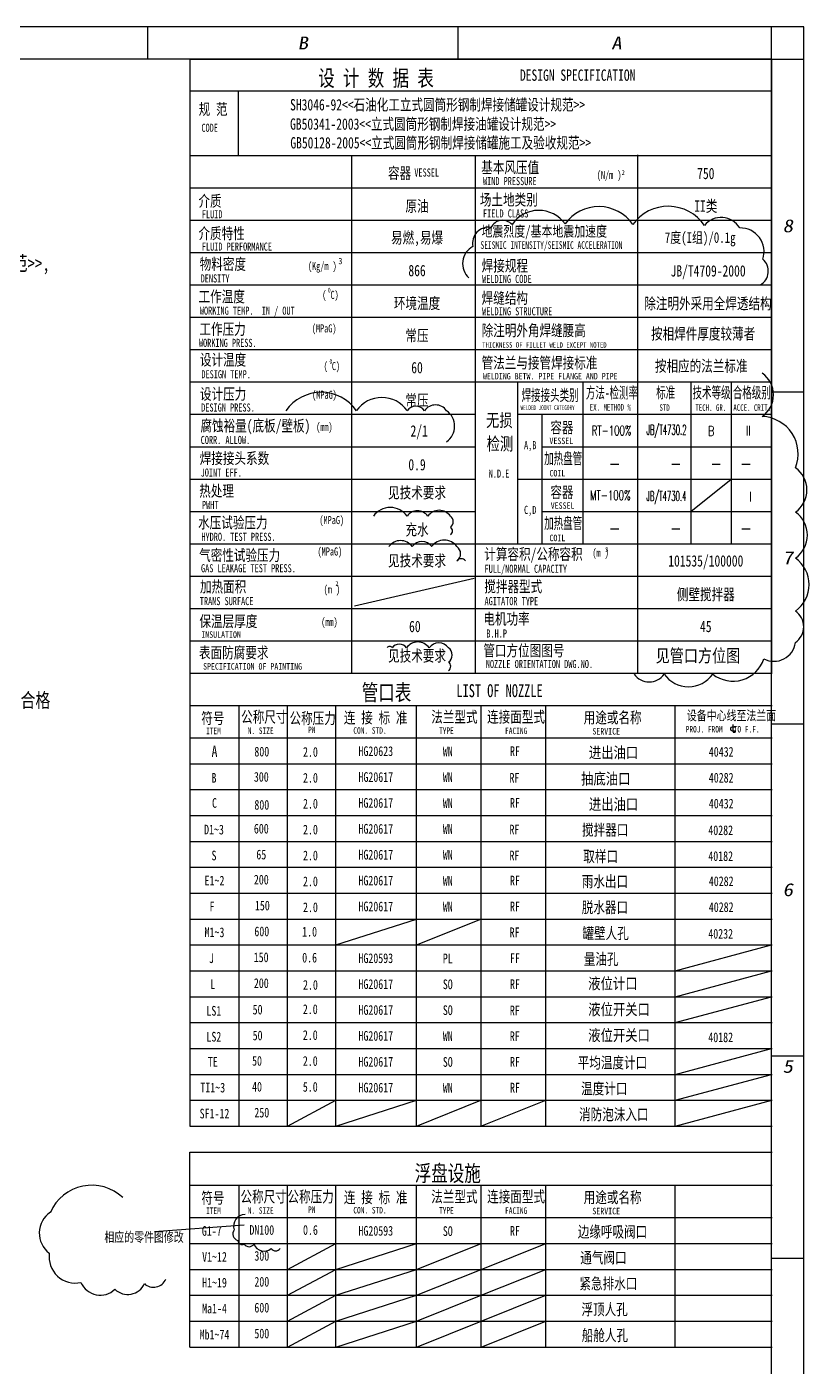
# Model space of a CAD drawing. Header units: inches. Extents: x 8 to 1207, y 9 to 860.
# Drawn here: x 961.3 to 1203.3, y 441 to 855.3 of the extents above; entities that cross this region are included whole.
import ezdxf
from ezdxf.enums import TextEntityAlignment as Align

# ---------------------------------------------------------------- set-up
doc = ezdxf.new("R2010")
doc.units = ezdxf.units.IN
doc.header["$MEASUREMENT"] = 0
doc.linetypes.add('LICENT1', pattern=[0.59, 0.5, -0.03, 0.03, -0.03])
for name, color, linetype in [('1', 2, 'Continuous'), ('2', 1, 'Continuous'), ('3', 3, 'LICENT1'), ('L2008-A', 1, 'Continuous')]:
    doc.layers.add(name, color=color, linetype=linetype)
doc.styles.add('HZ', font='NSimSun.ttf', dxfattribs={"width": 0.75})
doc.styles.add('SIMPLEX', font='simplex.shx', dxfattribs={"width": 0.75, "bigfont": 'SBTXT.shx'})

msp = doc.modelspace()

# ---------------------------------------------------------------- linework, layer by layer
at = {"layer": '1'}
for p, q in [((1026.71, 835.49), (1026.71, 815.49)), ((1011.71, 815.49), (1191.71, 815.49)), ((1061.71, 815.49), (1061.71, 655.49)), ((1099.98, 815.49), (1099.98, 655.49)), ((1150.24, 815.64), (1150.24, 655.64)), ((1011.71, 805.49), (1191.71, 805.49)), ((1011.71, 795.49), (1191.71, 795.49)), ((1011.71, 785.49), (1191.71, 785.49)), ((1011.71, 775.49), (1191.71, 775.49)), ((1011.71, 765.49), (1191.71, 765.49)), ((1011.71, 755.49), (1191.71, 755.49)), ((1011.71, 745.49), (1191.71, 745.49)), ((1113.1, 745.49), (1113.1, 695.49)), ((1133.27, 745.49), (1133.27, 695.49)), ((1166.71, 745.49), (1166.71, 695.49)), ((1179.21, 745.49), (1179.21, 695.49)), ((1011.71, 735.49), (1099.98, 735.49)), ((1113.1, 735.49), (1191.71, 735.49)), ((1120.6, 735.49), (1120.6, 715.49)), ((1011.71, 725.49), (1099.98, 725.49)), ((1120.6, 725.49), (1191.71, 725.49)), ((1141.91, 720.05), (1144.45, 720.05)), ((1160.78, 720.05), (1163.31, 720.05)), ((1173.28, 720.05), (1175.81, 720.05)), ((1182.53, 720.05), (1185.06, 720.05)), ((1011.71, 715.49), (1099.98, 715.49)), ((1113.1, 715.49), (1191.71, 715.49)), ((1120.6, 715.49), (1120.6, 695.49)), ((1011.71, 705.49), (1099.98, 705.49)), ((1011.71, 705.49), (1099.98, 705.49)), ((1120.6, 705.49), (1191.71, 705.49)), ((1124.21, 705.49), (1191.71, 705.49)), ((1141.91, 700.05), (1144.45, 700.05)), ((1160.78, 700.05), (1163.31, 700.05)), ((1182.53, 700.05), (1185.06, 700.05)), ((1011.71, 695.49), (1191.71, 695.49)), ((1011.71, 685.49), (1191.71, 685.49)), ((1011.71, 675.49), (1191.71, 675.49)), ((1011.71, 665.49), (1191.71, 665.49)), ((1178.95, 638.34), (1178.95, 638.21)), ((1180.39, 638.84), (1179.45, 638.84)), ((1179.78, 637.41), (1179.85, 639.66)), ((1179.45, 637.71), (1180.42, 637.71)), ((1179.98, 637.21), (1180.43, 637.21)), ((1011.71, 627.49), (1191.9, 627.49)), ((1011.71, 619.49), (1191.9, 619.49)), ((1011.97, 619.49), (1191.87, 619.49)), ((1011.71, 611.49), (1191.87, 611.49)), ((1011.71, 603.49), (1191.87, 603.49)), ((1011.71, 595.49), (1191.87, 595.49)), ((1011.71, 587.49), (1191.87, 587.49)), ((1011.71, 579.49), (1191.87, 579.49)), ((1011.71, 571.49), (1191.87, 571.49)), ((1011.71, 563.49), (1191.87, 563.49)), ((1011.71, 555.49), (1191.87, 555.49)), ((1011.71, 547.49), (1191.87, 547.49)), ((1011.71, 539.49), (1191.87, 539.49)), ((1011.71, 531.49), (1191.87, 531.49)), ((1011.71, 523.49), (1191.87, 523.49)), ((1011.71, 515.49), (1191.87, 515.49)), ((1011.71, 507.49), (1191.87, 507.49)), ((1011.71, 507.49), (1191.87, 507.49)), ((1011.71, 507.49), (1191.87, 507.49)), ((1011.71, 507.49), (1191.87, 507.49)), ((1011.71, 497.21), (1191.87, 497.21)), ((1026.9, 497.21), (1026.9, 447.21)), ((1041.9, 447.21), (1041.9, 497.21)), ((1011.71, 479.21), (1191.87, 479.21)), ((1041.9, 471.21), (1056.9, 479.21)), ((1056.9, 471.21), (1081.9, 479.21)), ((1081.9, 471.21), (1101.9, 479.21)), ((1101.9, 471.21), (1121.9, 479.21)), ((1011.71, 471.21), (1191.87, 471.21)), ((1041.9, 463.21), (1056.9, 471.21)), ((1056.9, 463.21), (1081.9, 471.21)), ((1081.9, 463.21), (1101.9, 471.21)), ((1101.9, 463.21), (1121.9, 471.21)), ((1011.71, 463.21), (1191.87, 463.21)), ((1041.9, 455.21), (1056.9, 463.21)), ((1056.9, 455.21), (1081.9, 463.21)), ((1081.9, 455.21), (1101.9, 463.21)), ((1101.9, 455.21), (1121.9, 463.21)), ((1011.71, 455.21), (1191.87, 455.21)), ((1041.9, 447.21), (1056.9, 455.21)), ((1056.9, 447.21), (1081.9, 455.21)), ((1081.9, 447.21), (1101.9, 455.21)), ((1101.9, 447.21), (1121.9, 455.21)), ((1011.71, 447.21), (1191.87, 447.21))]:
    msp.add_line(p, q, dxfattribs=at)
at = {"layer": '1', "color": 6, "linetype": 'Continuous'}
for p, q in [((1166.71, 705.49), (1179.21, 715.49)), ((1062.69, 676.28), (1099.68, 684.89)), ((1000.83, 482.9), (1028.5, 485))]:
    msp.add_line(p, q, dxfattribs=at)
at = {"layer": '1', "linetype": 'Continuous'}
for p, q in [((1056.9, 571.49), (1081.9, 579.49)), ((1081.9, 571.49), (1101.79, 579.49)), ((1161.9, 563.49), (1191.71, 571.49)), ((1161.9, 555.49), (1191.71, 563.49)), ((1161.9, 547.49), (1191.71, 555.49)), ((1161.9, 531.49), (1191.71, 539.49)), ((1161.9, 523.49), (1191.71, 531.49)), ((1041.9, 515.49), (1056.9, 523.49)), ((1056.9, 515.49), (1081.9, 523.49)), ((1081.9, 515.49), (1101.79, 523.49)), ((1101.79, 515.49), (1121.9, 523.49)), ((1161.9, 515.49), (1191.72, 523.49)), ((1011.71, 447.21), (1011.71, 507.49))]:
    msp.add_line(p, q, dxfattribs=at)
at = {"layer": '1', "color": 6, "linetype": 'Continuous'}
for centre, radius, start, end in [((1138.23, 786.91), 12.79, 34.5851, 144.5851), ((1159.73, 786.26), 13.53, 34.2159, 144.2159), ((1108.47, 791.43), 4.02, 42.9365, 152.9365), ((1119.67, 788.51), 10.01, 35.5301, 145.5301), ((1176.11, 789.66), 6.69, 31.0309, 141.0309), ((1104.15, 788.34), 4.98, 81.482, 191.482), ((1182.01, 785.76), 7.35, 341.3169, 91.3169), ((1102.07, 782.07), 5.97, 117.8685, 227.8685), ((1185.84, 779.73), 4.84, 299.5028, 49.5028), ((1184.08, 741.51), 8.2, 305, 55), ((1052.39, 728.97), 13.33, 35, 145), ((1071.12, 731.15), 9.54, 35, 145), ((1081.64, 734.72), 3.3, 35, 145), ((1087.75, 734.23), 4.16, 35, 145), ((1087.79, 731.81), 5.86, 305, 55), ((1188.39, 723.28), 11.52, 338.0473, 88.0473), ((1194.27, 712.12), 8.37, 305, 55), ((1073.72, 700.35), 6.36, 35, 145), ((1082.14, 701.76), 3.91, 35, 145), ((1088.85, 701.55), 4.28, 35, 145), ((1194.09, 698.15), 8.69, 305, 55), ((1091.16, 702.3), 2.08, 305, 55), ((1091.51, 699.4), 1.47, 305, 55), ((1076.93, 692.07), 4.4, 35, 145), ((1083.54, 692.49), 3.67, 35, 145), ((1090.45, 691.86), 4.77, 35, 145), ((1092.81, 692.4), 2.69, 305, 55), ((1095.66, 689.28), 1.59, 35, 145), ((1193.35, 682.86), 9.97, 305, 55), ((1195.66, 669.82), 5.95, 305, 55), ((1073.54, 662.74), 0.978, 35, 145), ((1076.54, 661.76), 2.69, 35, 145), ((1082.25, 660.85), 4.28, 35, 145), ((1088.76, 661.2), 3.67, 35, 145), ((1090.22, 661.1), 2.69, 305, 55), ((1192.44, 665.85), 6.7, 242.1603, 352.1603), ((1090.86, 657.6), 1.59, 305, 55), ((1179.74, 663.1), 10.09, 231.6852, 341.6852), ((1153.83, 658.42), 5.64, 215, 325), ((1165.96, 660.45), 9.18, 215, 325), ((981.41, 483.27), 13.96, 46.472, 156.472), ((972.85, 482.43), 7.69, 123.4074, 233.4074), ((1028.81, 484.67), 3.53, 89.7582, 199.7582), ((1027.21, 482.2), 2.15, 143.4503, 253.4503), ((1027.96, 480.27), 1.37, 185.2772, 295.2772), ((1030.08, 480.1), 1.87, 215, 325), ((1034.74, 480.18), 3.34, 200.269, 310.269), ((1038.29, 478.61), 1.7, 215, 325), ((976.35, 475.14), 8.16, 172.1466, 282.1466), ((1000.52, 469.83), 4.15, 226.8783, 336.8783), ((984.06, 469.78), 6.54, 203.6999, 313.6999), ((992.52, 469.12), 5.66, 225.876, 335.876)]:
    msp.add_arc(centre, radius, start, end, dxfattribs=at)
at = {"layer": '1'}
for centre, radius, start, end in [((1179.45, 638.34), 0.5, 90, 180), ((1179.45, 638.21), 0.5, 180, 270), ((1179.98, 637.41), 0.2, 180, 270)]:
    msp.add_arc(centre, radius, start, end, dxfattribs=at)
at = {"layer": '2'}
for p, q in [((1011.71, 845.26), (1011.71, 655.49)), ((1011.71, 835.49), (1191.71, 835.49)), ((1011.71, 655.49), (1191.9, 655.49)), ((1011.71, 655.49), (1191.71, 655.49)), ((1011.71, 655.49), (1011.71, 563.49)), ((1011.71, 645.49), (1191.9, 645.49)), ((1011.71, 595.51), (1011.71, 515.49))]:
    msp.add_line(p, q, dxfattribs=at)
at = {"layer": '2', "color": 2}
for p, q in [((1026.9, 645.49), (1026.9, 515.49)), ((1041.9, 515.49), (1041.9, 645.49)), ((1056.9, 515.49), (1056.9, 645.49)), ((1081.9, 515.49), (1081.9, 645.49)), ((1101.9, 515.49), (1101.9, 645.49)), ((1121.9, 515.49), (1121.9, 645.49)), ((1161.9, 515.49), (1161.9, 645.49)), ((1011.71, 635.49), (1191.9, 635.49)), ((1056.9, 447.21), (1056.9, 497.21)), ((1081.9, 447.21), (1081.9, 497.21)), ((1101.9, 447.21), (1101.9, 497.21)), ((1121.9, 447.21), (1121.9, 497.21)), ((1161.9, 447.21), (1161.9, 497.21)), ((1011.71, 487.21), (1191.9, 487.21))]:
    msp.add_line(p, q, dxfattribs=at)
at = {"layer": '3'}
msp.add_line((1191.71, 737.92), (1191.71, 737.92), dxfattribs=at)
at = {"layer": 'L2008-A', "color": 7, "linetype": 'Continuous'}
for p, q in [((1201.71, 855.26), (12.71, 855.26)), ((998.71, 845.26), (998.71, 855.26)), ((1094.71, 845.26), (1094.71, 855.26)), ((1191.71, 845.26), (1191.71, 855.26)), ((1201.71, 14.26), (1201.71, 855.26)), ((1191.71, 845.26), (37.71, 845.26)), ((1011.71, 845.26), (1191.72, 845.26)), ((1191.71, 845.26), (1191.71, 655.49)), ((1191.71, 845.26), (1191.71, 655.49)), ((1191.71, 24.26), (1191.71, 845.26)), ((1191.71, 845.26), (1201.71, 845.26)), ((1191.71, 742.46), (1201.71, 742.46)), ((1191.72, 682.99), (1191.72, 682.99)), ((1191.72, 682.99), (1191.72, 682.99)), ((1191.71, 652.59), (1191.71, 652.59)), ((1191.71, 652.59), (1191.71, 652.59)), ((1191.71, 639.86), (1201.71, 639.86)), ((1191.71, 595.25), (1191.71, 595.25)), ((1191.71, 537.26), (1201.71, 537.26)), ((1191.71, 474.66), (1201.71, 474.66))]:
    msp.add_line(p, q, dxfattribs=at)

# ---------------------------------------------------------------- texts
at = {"layer": '1', "style": 'HZ'}
for s, height, width, p in [('SH3046-92<<\\M+5CAAF\\M+5D3CD\\M+5BBAF\\M+5B9A4\\M+5C1A2\\M+5CABD\\M+5D4B2\\M+5CDB2\\M+5D0CE\\M+5B8D6\\M+5D6C6\\M+5BAB8\\M+5BDD3\\M+5B4A2\\M+5B9DE\\M+5C9E8\\M+5BCC6\\M+5B9E6\\M+5B7B6>>', 3.5, 0.75, (1042.75, 829.42)), ('\\M+5B9E6 \\M+5B7B6', 3.5, 0.75, (1014.48, 828.06)), ('CODE', 2.5, 0.75, (1015.33, 822.8)), ('GB50341-2003<<\\M+5C1A2\\M+5CABD\\M+5D4B2\\M+5CDB2\\M+5D0CE\\M+5B8D6\\M+5D6C6\\M+5BAB8\\M+5BDD3\\M+5D3CD\\M+5B9DE\\M+5C9E8\\M+5BCC6\\M+5B9E6\\M+5B7B6>>', 3.5, 0.75, (1042.75, 823.46)), ('GB50128-2005<<\\M+5C1A2\\M+5CABD\\M+5D4B2\\M+5CDB2\\M+5D0CE\\M+5B8D6\\M+5D6C6\\M+5BAB8\\M+5BDD3\\M+5B4A2\\M+5B9DE\\M+5CAA9\\M+5B9A4\\M+5BCB0\\M+5D1E9\\M+5CAD5\\M+5B9E6\\M+5B7B6>>', 3.5, 0.75, (1042.83, 817.67)), ('\\M+5C8DD\\M+5C6F7', 3.5, 0.75, (1073.01, 808.29)), ('\\M+5BBF9\\M+5B1BE\\M+5B7E7\\M+5D1B9\\M+5D6B5', 3.5, 0.75, (1101.87, 810.06)), ('VESSEL', 2.5, 0.75, (1081.18, 808.98)), ('WIND PRESSURE', 2.5, 0.75, (1102.42, 806.33)), ('(N/m )', 2.5, 0.75, (1137.62, 808.22)), ('2', 1.5, 0.75, (1145.36, 809.49)), ('\\M+5BDE9\\M+5D6CA', 3.5, 0.75, (1014.4, 799.67)), (' \\M+5B3A1\\M+5CDC1\\M+5B5D8\\M+5C0E0\\M+5B1F0', 3.5, 0.75, (1099.67, 800.06)), ('FLUID', 2.5, 0.75, (1015.46, 796.08)), ('FIELD CLASS', 2.5, 0.75, (1102.42, 796.33)), ('\\M+5BDE9\\M+5D6CA\\M+5CCD8\\M+5D0D4', 3.5, 0.75, (1014.4, 789.67)), ('\\M+5B5D8\\M+5D5F0\\M+5C1D2\\M+5B6C8/\\M+5BBF9\\M+5B1BE\\M+5B5D8\\M+5D5F0\\M+5BCD3\\M+5CBD9\\M+5B6C8', 3.3, 0.75, (1101.96, 790.42)), ('FLUID PERFORMANCE', 2.5, 0.75, (1015.46, 786.08)), ('SEISMIC INTENSITY/SEISMIC ACCELERATION', 2.3571, 0.6, (1101.64, 786.63)), ('\\M+5CEEF\\M+5C1CF\\M+5C3DC\\M+5B6C8', 3.5, 0.75, (1014.8, 780.17)), ('3', 2, 0.75, (1057.7, 781.87)), ('\\M+5BAB8\\M+5BDD3\\M+5B9E6\\M+5B3CC', 3.5, 0.75, (1102, 779.67)), ('(Kg/m )', 2.5, 0.75, (1048.26, 780.08)), ('DENSITY', 2.5, 0.75, (1015.09, 776.24)), ('WELDING CODE', 2.5, 0.75, (1102.16, 776.08)), ('\\M+5B9A4\\M+5D7F7\\M+5CEC2\\M+5B6C8', 3.5, 0.75, (1014.44, 770.12)), ('( C)', 2.5, 0.75, (1052.69, 771.16)), ('0', 1.5, 0.75, (1054.4, 773.13)), ('\\M+5BAB8\\M+5B7EC\\M+5BDE1\\M+5B9B9', 3.5, 0.75, (1102, 769.67)), ('WORKING TEMP.  IN / OUT', 2.5, 0.75, (1014.85, 766.27)), ('WELDING STRUCTURE', 2.5, 0.75, (1102.16, 766.08)), ('\\M+5B9A4\\M+5D7F7\\M+5D1B9\\M+5C1A6', 3.5, 0.75, (1014.71, 760.08)), ('(MPaG)', 2.5, 0.75, (1049.47, 760.81)), ('\\M+5B3FD\\M+5D7A2\\M+5C3F7\\M+5CDE2\\M+5BDC7\\M+5BAB8\\M+5B7EC\\M+5D1FC\\M+5B8DF', 3.5, 0.75, (1102, 759.67)), ('WORKING PRESS.', 2.5, 0.75, (1014.56, 756.33)), ('\\M+5C9E8\\M+5BCC6\\M+5CEC2\\M+5B6C8', 3.5, 0.75, (1014.85, 750.6)), ('THICKNESS OF FILLET WELD EXCEPT NOTED', 1.7, 0.75, (1102.16, 756.08)), ('( C)', 2.5, 0.75, (1053.12, 749.16)), ('0', 1.5, 0.75, (1054.92, 751.1)), ('\\M+5B9DC\\M+5B7A8\\M+5C0BC\\M+5D3EB\\M+5BDD3\\M+5B9DC\\M+5BAB8\\M+5BDD3\\M+5B1EA\\M+5D7BC', 3.5, 0.75, (1102, 749.67)), ('DESIGN TEMP.', 2.5, 0.75, (1015.31, 746.63)), ('WELDING BETW. PIPE FLANGE AND PIPE', 2, 0.75, (1102.41, 746.28)), ('\\M+5C9E8\\M+5BCC6\\M+5D1B9\\M+5C1A6', 3.5, 0.75, (1014.88, 740.03)), ('(MPaG)', 2.5, 0.75, (1049.55, 740.29)), ('\\M+5BAB8\\M+5BDD3\\M+5BDD3\\M+5CDB7\\M+5C0E0\\M+5B1F0', 3.5, 0.6, (1114.36, 739.67)), ('\\M+5B7BD\\M+5B7A8-\\M+5BCEC\\M+5B2E2\\M+5C2CA', 3.5, 0.6, (1134.24, 740.43)), ('\\M+5B1EA\\M+5D7BC', 3.5, 0.6, (1155.98, 740.48)), ('\\M+5BCBC\\M+5CAF5\\M+5B5C8\\M+5BCB6', 3.5, 0.6, (1167.23, 740.48)), ('\\M+5BACF\\M+5B8F1\\M+5BCB6\\M+5B1F0', 3.5, 0.6, (1179.68, 740.48)), ('DESIGN PRESS.', 2.5, 0.75, (1015.26, 736.34)), ('WELDED JOINT CATEGORY', 1.5, 0.65, (1114.05, 736.81)), ('EX. METHOD %', 2, 0.65, (1135.44, 736.66)), ('STD', 2, 0.65, (1157.01, 736.57)), ('TECH. GR.', 2, 0.65, (1168.11, 736.57)), ('ACCE. CRIT.', 2, 0.65, (1179.85, 736.57)), ('\\M+5B8AF\\M+5CAB4\\M+5D4A3\\M+5C1BF(\\M+5B5D7\\M+5B0E5/\\M+5B1DA\\M+5B0E5)', 3.5, 0.75, (1015.02, 730.22)), ('\\M+5CEDE\\M+5CBF0', 4, 0.75, (1103.38, 731.64)), ('\\M+5C8DD\\M+5C6F7', 3.5, 0.75, (1123.26, 729.67)), ('(mm)', 2.5, 0.75, (1050.81, 730.35)), ('CORR. ALLOW.', 2.5, 0.75, (1015.1, 726.31)), ('\\M+5BCEC\\M+5B2E2', 4, 0.75, (1103.57, 724.38)), ('A,B', 2.5, 0.75, (1115.11, 724.7)), ('VESSEL ', 2, 0.75, (1122.98, 726.28)), ('\\M+5BAB8\\M+5BDD3\\M+5BDD3\\M+5CDB7\\M+5CFB5\\M+5CAFD', 3.5, 0.75, (1014.8, 720.17)), ('\\M+5BCD3\\M+5C8C8\\M+5C5CC\\M+5B9DC', 3.5, 0.6, (1121.34, 720.1)), ('JOINT EFF.', 2.5, 0.75, (1015.09, 716.24)), ('N.D.E', 2.5, 0.75, (1104.19, 715.91)), ('COIL', 2, 0.75, (1122.98, 716.28)), ('\\M+5C8C8\\M+5B4A6\\M+5C0ED', 3.5, 0.75, (1014.65, 710.08)), ('\\M+5C8DD\\M+5C6F7', 3.5, 0.75, (1123.26, 709.67)), ('PWHT', 2.5, 0.75, (1015.49, 706.25)), ('\\M+5CBAE\\M+5D1B9\\M+5CAD4\\M+5D1E9\\M+5D1B9\\M+5C1A6', 3.5, 0.75, (1014.3, 700.26)), ('(MPaG)', 2.5, 0.75, (1051.8, 701.56)), ('C,D', 2.5, 0.75, (1115.11, 704.7)), ('VESSEL ', 2, 0.75, (1123.37, 706.28)), ('\\M+5BCD3\\M+5C8C8\\M+5C5CC\\M+5B9DC', 3.5, 0.6, (1121.34, 700.1)), ('HYDRO. TEST PRESS. ', 2.5, 0.75, (1015.32, 696.38)), ('COIL', 2, 0.75, (1122.98, 696.28)), ('\\M+5C6F8\\M+5C3DC\\M+5D0D4\\M+5CAD4\\M+5D1E9\\M+5D1B9\\M+5C1A6', 3.5, 0.75, (1014.62, 690.19)), ('(MPaG)', 2.5, 0.75, (1051.24, 691.85)), ('\\M+5BCC6\\M+5CBE3\\M+5C8DD\\M+5BBFD/\\M+5B9AB\\M+5B3C6\\M+5C8DD\\M+5BBFD', 3.5, 0.75, (1102.82, 690.53)), ('(m )', 2.5, 0.75, (1136.25, 691.45)), ('3', 1.5, 0.75, (1140.27, 692.97)), ('GAS LEAKAGE TEST PRESS.', 2.5, 0.75, (1015.2, 686.67)), ('FULL/NORMAL CAPACITY', 2.5, 0.75, (1102.9, 686.5)), ('\\M+5BCD3\\M+5C8C8\\M+5C3E6\\M+5BBFD', 3.5, 0.75, (1014.87, 680.46)), ('2', 1.5, 0.75, (1056.8, 682.44)), ('\\M+5BDC1\\M+5B0E8\\M+5C6F7\\M+5D0CD\\M+5CABD ', 3.5, 0.75, (1102.82, 680.53)), ('(m )', 2.5, 0.75, (1053.13, 680.12)), ('TRANS SURFACE', 2.5, 0.75, (1014.83, 676.52)), ('AGITATOR TYPE', 2.5, 0.75, (1102.9, 676.5)), ('\\M+5B1A3\\M+5CEC2\\M+5B2E3\\M+5BAF1\\M+5B6C8', 3.5, 0.75, (1014.72, 669.78)), ('(mm)', 2.5, 0.75, (1052.38, 670.08)), ('\\M+5B5E7\\M+5BBFA\\M+5B9A6\\M+5C2CA', 3.5, 0.75, (1102.54, 670.53)), ('INSULATION', 2, 0.75, (1015.29, 666.41)), ('B.H.P', 2.5, 0.75, (1103.46, 666.5)), ('\\M+5B1ED\\M+5C3E6\\M+5B7C0\\M+5B8AF\\M+5D2AA\\M+5C7F3', 3.5, 0.75, (1014.58, 660.1)), ('\\M+5B9DC\\M+5BFDA\\M+5B7BD\\M+5CEBB\\M+5CDBC\\M+5CDBC\\M+5BAC5', 3.5, 0.75, (1102.53, 660.73)), ('\\M+5BCFB\\M+5B9DC\\M+5BFDA\\M+5B7BD\\M+5CEBB\\M+5CDBC', 4, 0.8, (1155.81, 658.89)), ('NOZZLE ORIENTATION DWG.NO.', 2.5, 0.75, (1103.3, 657.07)), ('SPECIFICATION OF PAINTING', 2, 0.75, (1015.84, 656.58)), ('\\M+5B7FB\\M+5BAC5', 3.5, 0.75, (1015.29, 639.82)), ('\\M+5B9AB\\M+5B3C6\\M+5B3DF\\M+5B4E7', 3.5, 0.75, (1027.61, 640.23)), ('\\M+5B9AB\\M+5B3C6\\M+5D1B9\\M+5C1A6', 3.5, 0.75, (1042.58, 639.8)), ('\\M+5C1AC \\M+5BDD3 \\M+5B1EA \\M+5D7BC', 3.5, 0.75, (1059.38, 639.99)), ('\\M+5B7A8\\M+5C0BC\\M+5D0CD\\M+5CABD', 3.5, 0.75, (1086.42, 640.23)), ('\\M+5C1AC\\M+5BDD3\\M+5C3E6\\M+5D0CD\\M+5CABD', 3.5, 0.75, (1103.69, 640.24)), ('\\M+5D3C3\\M+5CDBE\\M+5BBF2\\M+5C3FB\\M+5B3C6', 3.5, 0.75, (1133.57, 640.01)), ('\\M+5C9E8\\M+5B1B8\\M+5D6D0\\M+5D0C4\\M+5CFDF\\M+5D6C1\\M+5B7A8\\M+5C0BC\\M+5C3E6', 3, 0.75, (1165.47, 640.91)), ('ITEM', 2, 0.7, (1016.77, 636.63)), ('N. SIZE', 2, 0.7, (1029.65, 636.7)), ('PN', 2, 0.7, (1048.33, 636.96)), (' CON. STD.', 2, 0.7, (1061.18, 636.77)), ('TYPE', 2, 0.7, (1088.83, 636.72)), ('FACING', 2, 0.7, (1109.25, 636.67)), ('SERVICE', 2, 0.75, (1136.25, 636.52)), ('PROJ. FROM   TO F.F.', 2, 0.7, (1165.12, 637.15)), ('\\M+5BDF8\\M+5B3F6\\M+5D3CD\\M+5BFDA', 3.5, 0.8, (1135.17, 629.2)), ('\\M+5BDF8\\M+5B3F6\\M+5D3CD\\M+5BFDA', 3.5, 0.8, (1135.17, 613.2)), ('\\M+5D2BA\\M+5CEBB\\M+5BCC6\\M+5BFDA', 3.5, 0.8, (1134.97, 557.82)), ('LS1', 3, 0.75, (1016.88, 549.63)), ('\\M+5D2BA\\M+5CEBB\\M+5BFAA\\M+5B9D8\\M+5BFDA', 3.5, 0.8, (1134.97, 549.82)), ('LS2', 3, 0.75, (1016.88, 541.62)), ('\\M+5D2BA\\M+5CEBB\\M+5BFAA\\M+5B9D8\\M+5BFDA', 3.5, 0.8, (1134.97, 541.82)), ('\\M+5B7FB\\M+5BAC5', 3.5, 0.75, (1015.29, 491.54)), ('\\M+5B9AB\\M+5B3C6\\M+5B3DF\\M+5B4E7', 3.5, 0.75, (1027.4, 491.95)), ('\\M+5B9AB\\M+5B3C6\\M+5D1B9\\M+5C1A6', 3.5, 0.75, (1041.94, 491.95)), ('\\M+5C1AC \\M+5BDD3 \\M+5B1EA \\M+5D7BC', 3.5, 0.75, (1059.38, 491.71)), ('\\M+5B7A8\\M+5C0BC\\M+5D0CD\\M+5CABD', 3.5, 0.75, (1086.42, 491.95)), ('\\M+5C1AC\\M+5BDD3\\M+5C3E6\\M+5D0CD\\M+5CABD', 3.5, 0.75, (1103.7, 491.96)), ('\\M+5D3C3\\M+5CDBE\\M+5BBF2\\M+5C3FB\\M+5B3C6', 3.5, 0.75, (1133.57, 491.73)), ('ITEM', 2, 0.7, (1016.77, 488.35)), ('N. SIZE', 2, 0.7, (1029.65, 488.42)), ('PN', 2, 0.7, (1048.33, 488.68)), (' CON. STD.', 2, 0.7, (1061.18, 488.49)), ('TYPE', 2, 0.7, (1088.83, 488.45)), ('FACING', 2, 0.7, (1109.25, 488.39)), ('SERVICE', 2, 0.75, (1136.25, 488.24))]:
    msp.add_text(s, height=height, dxfattribs=dict(at, width=width)).set_placement(p)
at = {"layer": '1'}
for s, height, style, width, p in [('750', 3.5, 'HZ', 0.75, (1171.34, 809.9)), ('\\M+5D4AD\\M+5D3CD', 3.5, 'HZ', 0.75, (1082.02, 799.9)), ('II\\M+5C0E0', 3.5, 'HZ', 0.75, (1171.34, 799.9)), ('\\M+5D2D7\\M+5C8BC,\\M+5D2D7\\M+5B1AC', 3.5, 'HZ', 0.75, (1082.02, 789.9)), ('7\\M+5B6C8(I\\M+5D7E9)/0.1g', 3.3, 'HZ', 0.75, (1169.6, 789.83)), ('866', 3.5, 'HZ', 0.75, (1082.02, 779.9)), ('JB/T4709-2000', 3.5, 'HZ', 0.75, (1172.05, 779.54)), ('\\M+5BBB7\\M+5BEB3\\M+5CEC2\\M+5B6C8', 3.5, 'HZ', 0.75, (1082.02, 769.9)), ('\\M+5B3FD\\M+5D7A2\\M+5C3F7\\M+5CDE2\\M+5B2C9\\M+5D3C3\\M+5C8AB\\M+5BAB8\\M+5CDB8\\M+5BDE1\\M+5B9B9', 3.5, 'HZ', 0.75, (1172, 769.82)), ('\\M+5B0B4\\M+5CFE0\\M+5BAB8\\M+5BCFE\\M+5BAF1\\M+5B6C8\\M+5BDCF\\M+5B1A1\\M+5D5DF', 3.5, 'HZ', 0.75, (1170.51, 760.45)), ('\\M+5B3A3\\M+5D1B9', 3.5, 'HZ', 0.75, (1082.02, 759.9)), ('60', 3.5, 'HZ', 0.75, (1082.02, 749.9)), ('\\M+5B0B4\\M+5CFE0\\M+5D3A6\\M+5B5C4\\M+5B7A8\\M+5C0BC\\M+5B1EA\\M+5D7BC', 3.5, 'HZ', 0.75, (1169.93, 750.5)), ('\\M+5B3A3\\M+5D1B9', 3.5, 'HZ', 0.75, (1082.02, 739.9)), ('2/1', 3.5, 'HZ', 0.75, (1082.68, 730.07)), ('RT-100%', 3, 'SIMPLEX', 0.65, (1142.18, 730.48)), ('JB/T4730.2', 3, 'SIMPLEX', 0.52, (1159.2, 730.48)), ('B', 3, 'SIMPLEX', 0.75, (1172.99, 730.34)), ('II', 3, 'SIMPLEX', 0.75, (1184.5, 730.48)), ('0.9', 3.5, 'HZ', 0.75, (1082.02, 719.9)), ('\\M+5BCFB\\M+5BCBC\\M+5CAF5\\M+5D2AA\\M+5C7F3', 3.5, 'HZ', 0.75, (1082.02, 711.34)), ('MT-100%', 3, 'SIMPLEX', 0.65, (1141.79, 710.49)), ('JB/T4730.4', 3, 'SIMPLEX', 0.52, (1159.14, 710)), ('I', 3, 'SIMPLEX', 0.75, (1185.18, 710)), ('\\M+5B3E4\\M+5CBAE', 3.5, 'HZ', 0.75, (1082.02, 699.9)), ('\\M+5BCFB\\M+5BCBC\\M+5CAF5\\M+5D2AA\\M+5C7F3', 3.5, 'HZ', 0.75, (1082.02, 690.33)), ('101535/100000', 3.5, 'HZ', 0.75, (1171.34, 689.9)), ('\\M+5B2E0\\M+5B1DA\\M+5BDC1\\M+5B0E8\\M+5C6F7', 3.5, 'HZ', 0.75, (1171.34, 679.9)), ('60', 3.5, 'HZ', 0.75, (1081.34, 669.9)), ('45', 3.5, 'HZ', 0.75, (1171.34, 669.9)), ('\\M+5BCFB\\M+5BCBC\\M+5CAF5\\M+5D2AA\\M+5C7F3', 3.5, 'HZ', 0.75, (1082.02, 660.92)), ('A', 3.5, 'HZ', 0.75, (1019.37, 631.37)), ('800', 3, 'HZ', 0.75, (1034, 631.22)), ('2.0', 3, 'HZ', 0.75, (1049.05, 631.12)), ('HG20623', 3, 'HZ', 0.75, (1069.26, 631.39)), ('WN', 3, 'HZ', 0.75, (1091.53, 631.32)), ('RF', 3, 'HZ', 0.75, (1112.31, 631.38)), ('40432', 3, 'HZ', 0.75, (1176.1, 631.16)), ('B', 3, 'HZ', 0.75, (1019.21, 623.13)), ('300', 3, 'HZ', 0.75, (1033.85, 623.41)), ('2.0', 3, 'HZ', 0.75, (1049.05, 623.12)), ('HG20617', 3, 'HZ', 0.75, (1069.26, 623.39)), ('WN', 3, 'HZ', 0.75, (1091.53, 623.32)), ('RF', 3, 'HZ', 0.75, (1112.15, 623.14)), ('\\M+5B3E9\\M+5B5D7\\M+5D3CD\\M+5BFDA', 3.5, 'HZ', 0.8, (1140.4, 622.93)), ('40282', 3, 'HZ', 0.75, (1176.1, 623.16)), ('C', 3, 'HZ', 0.75, (1019.37, 615.37)), ('800', 3, 'HZ', 0.75, (1034, 614.77)), ('2.0', 3, 'HZ', 0.75, (1049.05, 615.12)), ('HG20617', 3, 'HZ', 0.75, (1069.26, 615.39)), ('WN', 3, 'HZ', 0.75, (1091.53, 615.32)), ('RF', 3, 'HZ', 0.75, (1112.31, 615.38)), ('40432', 3, 'HZ', 0.75, (1176.1, 615.16)), ('\\M+5BDC1\\M+5B0E8\\M+5C6F7\\M+5BFDA', 3.5, 'HZ', 0.75, (1140.22, 607.1)), ('D1~3', 3, 'HZ', 0.75, (1019.21, 607.13)), ('600', 3, 'HZ', 0.75, (1033.85, 607.41)), ('2.0', 3, 'HZ', 0.75, (1049.05, 607.12)), ('HG20617', 3, 'HZ', 0.75, (1069.26, 607.39)), ('WN', 3, 'HZ', 0.75, (1091.53, 607.32)), ('RF', 3, 'HZ', 0.75, (1112.15, 607.14)), ('40282', 3, 'HZ', 0.75, (1175.94, 606.92)), ('65', 3, 'HZ', 0.75, (1033.85, 599.41)), ('HG20617', 3, 'HZ', 0.75, (1069.26, 599.39)), ('WN', 3, 'HZ', 0.75, (1091.53, 599.32)), ('\\M+5C8A1\\M+5D1F9\\M+5BFDA', 3.5, 'HZ', 0.75, (1138.81, 598.93)), ('S', 3, 'HZ', 0.75, (1019.21, 599.13)), ('2.0', 3, 'HZ', 0.75, (1049.05, 599.12)), ('RF', 3, 'HZ', 0.75, (1112.15, 599.14)), ('40182', 3, 'HZ', 0.75, (1175.94, 598.92)), ('E1~2', 3, 'HZ', 0.75, (1019.37, 591.37)), ('200', 3, 'HZ', 0.75, (1033.85, 591.65)), ('2.0', 3, 'HZ', 0.75, (1049.05, 591.12)), ('HG20617', 3, 'HZ', 0.75, (1069.26, 591.39)), ('WN', 3, 'HZ', 0.75, (1091.53, 591.32)), ('RF', 3, 'HZ', 0.75, (1112.31, 591.38)), ('\\M+5D3EA\\M+5CBAE\\M+5B3F6\\M+5BFDA', 3.5, 'HZ', 0.75, (1140.14, 591.17)), ('40282', 3, 'HZ', 0.75, (1176.1, 591.16)), ('F ', 3, 'HZ', 0.75, (1019.37, 583.37)), ('150', 3, 'HZ', 0.75, (1034.18, 583.65)), ('2.0', 3, 'HZ', 0.75, (1049.05, 583.12)), ('HG20617', 3, 'HZ', 0.75, (1069.26, 583.39)), ('WN', 3, 'HZ', 0.75, (1091.53, 583.32)), ('RF', 3, 'HZ', 0.75, (1112.31, 583.38)), ('\\M+5CDD1\\M+5CBAE\\M+5C6F7\\M+5BFDA', 3.5, 'HZ', 0.75, (1140.14, 583.17)), ('40282', 3, 'HZ', 0.75, (1176.1, 583.16)), ('M1~3', 3, 'HZ', 0.75, (1019.37, 575.37)), ('600', 3, 'HZ', 0.75, (1034, 575.65)), ('1.0', 3, 'HZ', 0.75, (1048.79, 575.56)), ('RF', 3, 'HZ', 0.75, (1112.21, 575.38)), ('\\M+5B9DE\\M+5B1DA\\M+5C8CB\\M+5BFD7', 3.5, 'HZ', 0.75, (1140.35, 575.17)), ('40232', 3, 'HZ', 0.75, (1175.94, 574.92)), ('J', 3, 'HZ', 0.75, (1018.42, 567.37)), ('150', 3, 'HZ', 0.75, (1033.8, 567.65)), ('0.6', 3, 'HZ', 0.75, (1048.79, 567.56)), ('HG20593', 3, 'HZ', 0.75, (1069.26, 567.39)), ('PL', 3, 'HZ', 0.75, (1091.53, 567.32)), ('FF', 3, 'HZ', 0.75, (1112.31, 567.38)), ('\\M+5C1BF\\M+5D3CD\\M+5BFD7', 3.5, 'HZ', 0.75, (1138.97, 567.17)), ('L', 3, 'HZ', 0.75, (1018.84, 559.37)), ('200', 3, 'HZ', 0.75, (1033.85, 559.65)), ('2.0', 3, 'HZ', 0.75, (1049.05, 559.12)), ('HG20617', 3, 'HZ', 0.75, (1069.26, 559.39)), ('SO', 3, 'HZ', 0.75, (1091.53, 559.32)), ('RF', 3, 'HZ', 0.75, (1112.31, 559.38)), ('50', 3, 'HZ', 0.75, (1032.7, 551.49)), ('2.0', 3, 'HZ', 0.75, (1049, 551.6)), ('HG20617', 3, 'HZ', 0.75, (1069.26, 551.39)), ('SO', 3, 'HZ', 0.75, (1091.53, 551.32)), ('RF', 3, 'HZ', 0.75, (1112.26, 551.26)), ('50', 3, 'HZ', 0.75, (1032.7, 543.49)), ('2.0', 3, 'HZ', 0.75, (1049, 543.6)), ('HG20617', 3, 'HZ', 0.75, (1069.26, 543.39)), ('WN', 3, 'HZ', 0.75, (1091.53, 543.32)), ('RF', 3, 'HZ', 0.75, (1112.26, 543.26)), ('40182', 3, 'HZ', 0.75, (1175.94, 542.92)), ('TE', 3, 'HZ', 0.75, (1018.84, 535.37)), ('50', 3, 'HZ', 0.75, (1032.53, 535.65)), ('2.0', 3, 'HZ', 0.75, (1049, 535.6)), ('HG20617', 3, 'HZ', 0.75, (1069.26, 535.39)), ('SO', 3, 'HZ', 0.75, (1091.53, 535.32)), ('RF', 3, 'HZ', 0.75, (1112.31, 535.38)), ('\\M+5C6BD\\M+5BEF9\\M+5CEC2\\M+5B6C8\\M+5BCC6\\M+5BFDA', 3.5, 'HZ', 0.75, (1142.47, 535.17)), ('TI1~3', 3, 'HZ', 0.75, (1018.84, 527.37)), ('40', 3, 'HZ', 0.75, (1032.53, 527.65)), ('5.0', 3, 'HZ', 0.75, (1049, 527.6)), ('HG20617', 3, 'HZ', 0.75, (1069.26, 527.39)), ('WN', 3, 'HZ', 0.75, (1091.53, 527.32)), ('RF', 3, 'HZ', 0.75, (1112.31, 527.38)), ('\\M+5CEC2\\M+5B6C8\\M+5BCC6\\M+5BFDA', 3.5, 'HZ', 0.75, (1139.93, 527.17)), ('SF1-12', 3, 'HZ', 0.75, (1019.37, 519.37)), ('250', 3, 'HZ', 0.75, (1034, 519.65)), ('\\M+5CFFB\\M+5B7C0\\M+5C5DD\\M+5C4AD\\M+5C8EB\\M+5BFDA', 3.5, 'HZ', 0.75, (1142.89, 519.17)), ('\\M+5B8A1\\M+5C5CC\\M+5C9E8\\M+5CAA9', 5, 'HZ', 0.75, (1091.53, 501.04)), ('DN100', 3, 'HZ', 0.75, (1034, 483.37)), ('0.6', 3, 'HZ', 0.75, (1049.05, 483.37)), ('\\M+5B1DF\\M+5D4B5\\M+5BAF4\\M+5CEFC\\M+5B7A7\\M+5BFDA', 3.5, 'HZ', 0.75, (1142.49, 482.9)), ('\\M+5CFE0\\M+5D3A6\\M+5B5C4\\M+5C1E3\\M+5BCFE\\M+5CDBC\\M+5D0DE\\M+5B8C4', 3, 'HZ', 0.75, (997.58, 481.27)), ('G1-7', 3, 'HZ', 0.75, (1018.51, 483.09)), ('HG20593', 3, 'HZ', 0.75, (1069.26, 483.14)), ('SO', 3, 'HZ', 0.75, (1091.53, 483.04)), ('RF', 3, 'HZ', 0.75, (1112.31, 483.1)), ('V1~12', 3, 'HZ', 0.75, (1019.37, 475.09)), ('300', 3, 'HZ', 0.75, (1034, 475.37)), ('\\M+5CDA8\\M+5C6F8\\M+5B7A7\\M+5BFDA', 3.5, 'HZ', 0.75, (1139.68, 474.9)), ('H1~19', 3, 'HZ', 0.75, (1019.37, 467.09)), ('200', 3, 'HZ', 0.75, (1034, 467.37)), ('\\M+5BDF4\\M+5BCB1\\M+5C5C5\\M+5CBAE\\M+5BFDA', 3.5, 'HZ', 0.75, (1141.2, 466.9)), ('Ma1-4', 3, 'HZ', 0.75, (1019.37, 459.09)), ('600', 3, 'HZ', 0.75, (1034, 459.37)), ('\\M+5B8A1\\M+5B6A5\\M+5C8CB\\M+5BFD7', 3.5, 'HZ', 0.75, (1140.03, 458.9)), ('Mb1~74', 3, 'HZ', 0.75, (1019.37, 451.09)), ('500', 3, 'HZ', 0.75, (1034, 451.37)), ('\\M+5B4AC\\M+5B2D5\\M+5C8CB\\M+5BFD7', 3.5, 'HZ', 0.75, (1140.11, 450.9))]:
    msp.add_text(s, height=height, dxfattribs=dict(at, style=style, width=width)).set_placement(p, align=Align.MIDDLE)
at = {"layer": '2', "style": 'HZ', "width": 0.75}
for s, height, p in [('\\M+5C9E8 \\M+5BCC6 \\M+5CAFD \\M+5BEDD \\M+5B1ED', 5, (1051.44, 836.9)), ('DESIGN SPECIFICATION', 3.5, (1113.86, 838.57))]:
    msp.add_text(s, height=height, dxfattribs=at).set_placement(p)
at = {"layer": '2', "color": 1, "style": 'HZ'}
for s, height, width, p in [('\\M+5B9DC\\M+5BFDA\\M+5B1ED', 5, 0.75, (1064.91, 647.02)), ('LIST OF NOZZLE', 4, 0.7, (1094.2, 648.07))]:
    msp.add_text(s, height=height, dxfattribs=dict(at, width=width)).set_placement(p)
at = {"layer": '3', "color": 2, "linetype": 'Continuous', "style": 'HZ', "width": 0.75}
for s, p in [('1. \\M+5B1BE\\M+5D3CD\\M+5B9DE\\M+5B0B4<<\\M+5B9A4\\M+5B3CC\\M+5BDA8\\M+5C9E8\\M+5C7BF\\M+5D6C6\\M+5D0D4\\M+5CCF5\\M+5CEC4>>\\M+5D6D0(\\M+5CAAF\\M+5D3CD\\M+5BACD\\M+5BBAF\\M+5B9A4\\M+5BDA8\\M+5C9E8\\M+5B9A4\\M+5B3CC\\M+5B2BF\\M+5B7D6)\\M+5B5C4\\M+5CFE0\\M+5B9D8\\M+5B9E6\\M+5B6A8,GB50128-2005<<\\M+5C1A2\\M+5CABD\\M+5D4B2\\M+5CDB2\\M+5D0CE\\M+5B8D6\\M+5D6C6\\M+5BAB8\\M+5BDD3\\M+5B4A2\\M+5B9DE\\M+5CAA9\\M+5B9A4\\M+5BCB0\\M+5D1E9\\M+5CAD5\\M+5B9E6\\M+5B7B6>>,', (685.47, 779.9)), ('10.\\M+5B6D4\\M+5BDD3\\M+5B9DE\\M+5B5D7\\M+5B0E5\\M+5B5C4\\M+5B6A1\\M+5D7D6\\M+5BAB8\\M+5B7EC\\M+5B5C4\\M+5B8F9\\M+5B2BF\\M+5BAB8\\M+5B5C0\\M+5BAB8\\M+5CDEA\\M+5BAF3,\\M+5D4DA\\M+5D1D8\\M+5C8FD\\M+5B8F6\\M+5B7BD\\M+5CFF2\\M+5B8F7200mm\\M+5B7B6\\M+5CEA7\\M+5C4DA,\\M+5D3A6\\M+5BDF8\\M+5D0D0\\M+5C9F8\\M+5CDB8\\M+5BCEC\\M+5B2E2,I\\M+5BCB6\\M+5CEAA\\M+5BACF\\M+5B8F1;\\M+5C8AB\\M+5B2BF\\M+5BAB8\\M+5CDEA\\M+5BAF3\\M+5D3A6\\M+5BDF8\\M+5D0D0\\M+5B7DB\\M+5BCEC\\M+5B2E2,I\\M+5BCB6\\M+5CEAA\\M+5BACF\\M+5B8F1', (685.56, 644.86))]:
    msp.add_text(s, height=4.5, dxfattribs=at).set_placement(p)
at = {"layer": 'L2008-A', "color": 7, "linetype": 'Continuous', "oblique": 10, "width": 1.2}
for s, p, p2 in [('B', (1045.11, 848.26), (1048.31, 848.26)), ('A', (1142.11, 848.26), (1145.31, 848.26)), ('8', (1195.11, 791.76), (1198.31, 791.76)), ('7', (1195.11, 689.16), (1198.31, 689.16)), ('6', (1195.11, 586.56), (1198.31, 586.56)), ('5', (1195.11, 531.96), (1198.31, 531.96))]:
    msp.add_text(s, height=4, dxfattribs=at).set_placement(p, p2, align=Align.FIT)

doc.saveas('drawing.dxf')
